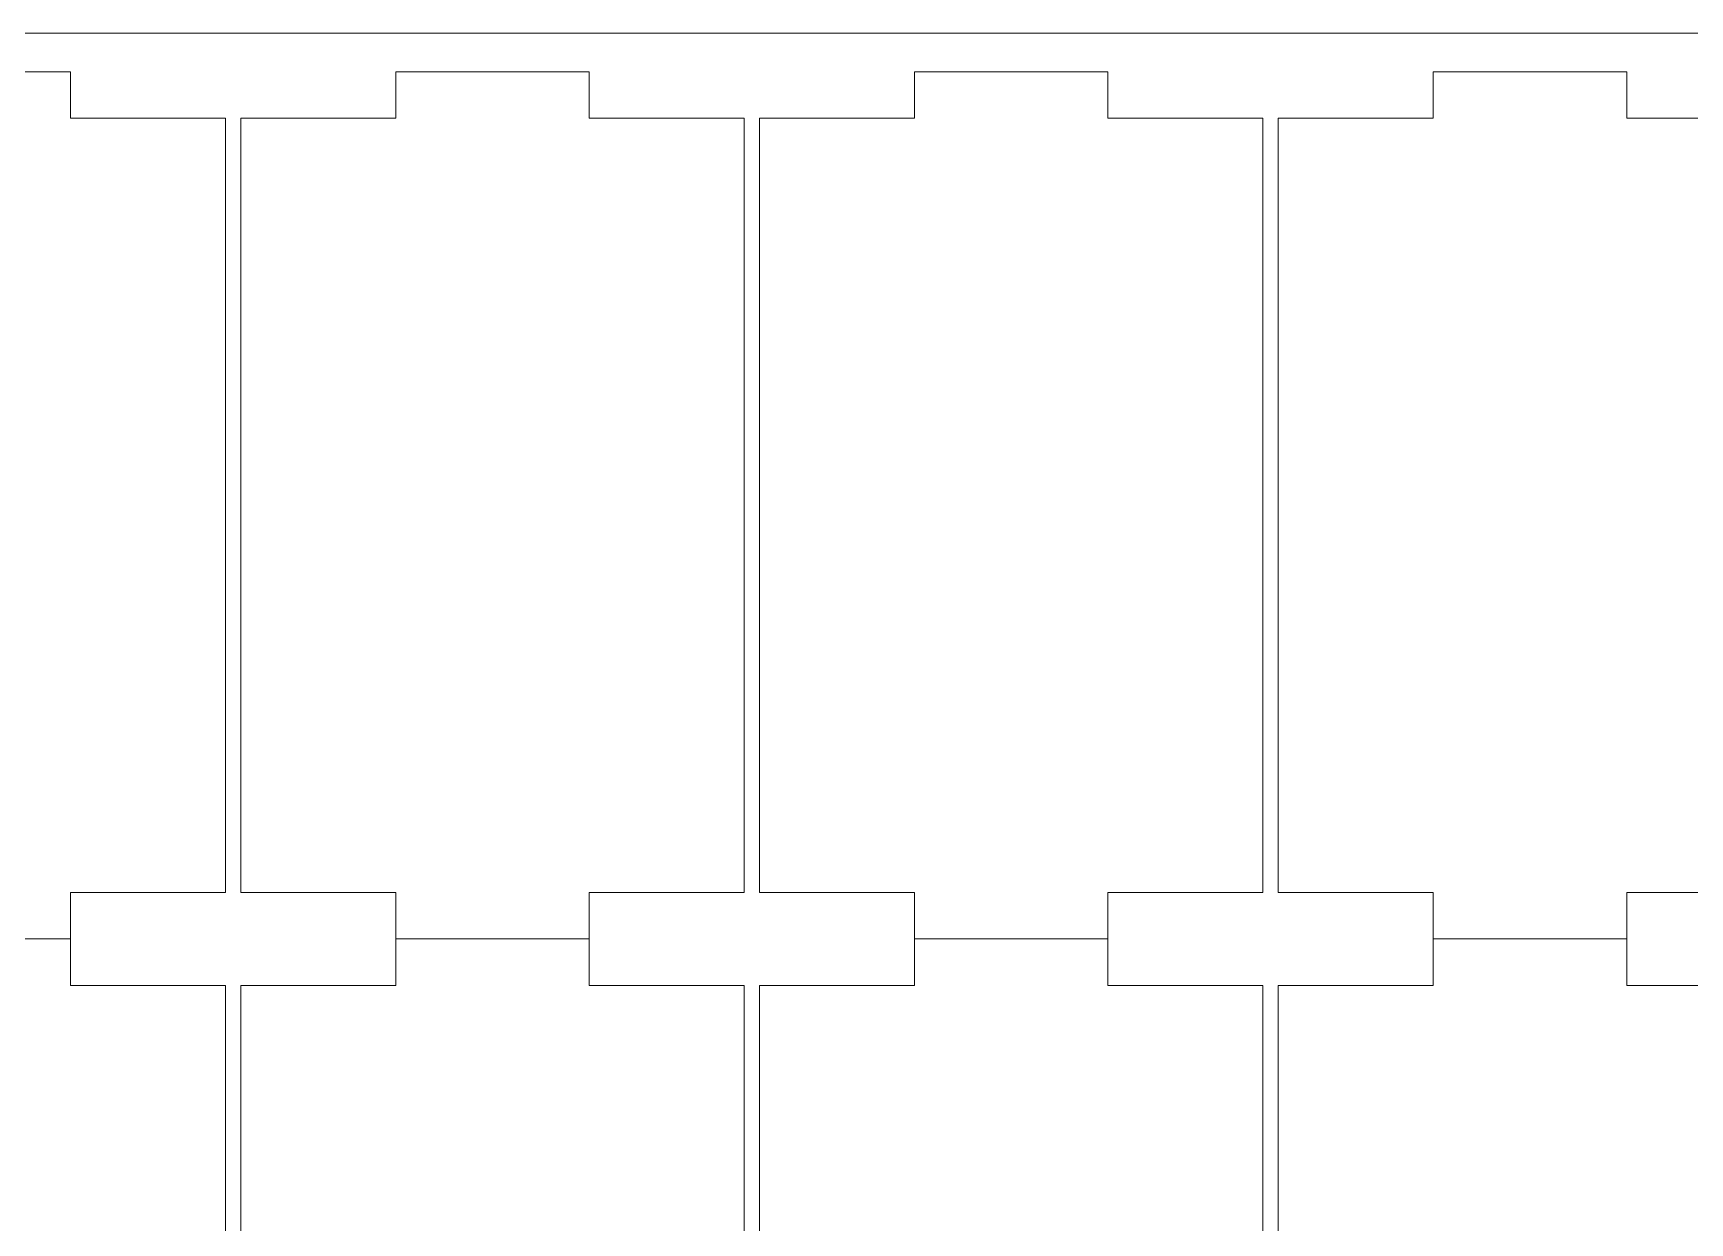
# Model space of a CAD drawing. Header units: millimetres. Extents: x -450 to 450, y -635 to 635.
# Drawn here: x 21.5 to 235.5, y 481.5 to 635.2 of the extents above; entities that cross this region are included whole.
import ezdxf

# ---------------------------------------------------------------- set-up
doc = ezdxf.new("R2010")
doc.units = ezdxf.units.MM
doc.header["$MEASUREMENT"] = 0
doc.layers.add('Camada 1', color=7, linetype='Continuous')

msp = doc.modelspace()

# ---------------------------------------------------------------- linework, layer by layer
at = {"layer": 'Camada 1', "color": 254, "lineweight": 20}
msp.add_lwpolyline([(-450, 35.1801), (450, 35.1801), (450, 635.1801), (-450, 635.1801), (-450, 35.1801)], close=True, dxfattribs=at)
at = {"layer": 'Camada 1', "color": 250, "lineweight": 20}
for points in [[(1.3334, 518.1801), (1.3334, 518.1801), (26.3334, 518.1801), (26.3334, 518.1801), (26.3334, 518.1801), (26.3334, 518.1801), (26.3334, 524.1801), (26.3334, 524.1801), (26.3334, 524.1801), (26.3334, 524.1801), (46.3334, 524.1801), (46.3334, 524.1801), (46.3334, 524.1801), (46.3334, 524.1801), (46.3334, 624.1801), (46.3334, 624.1801), (46.3334, 624.1801), (46.3334, 624.1801), (26.3334, 624.1801), (26.3334, 624.1801), (26.3334, 624.1801), (26.3334, 624.1801), (26.3334, 630.1801), (26.3334, 630.1801), (26.3334, 630.1801), (26.3334, 630.1801), (1.3334, 630.1801), (1.3334, 630.1801), (1.3334, 630.1801), (1.3334, 630.1801), (1.3334, 624.1801), (1.3334, 624.1801), (1.3334, 624.1801), (1.3334, 624.1801), (-18.6666, 624.1801), (-18.6666, 624.1801), (-18.6666, 624.1801), (-18.6666, 624.1801), (-18.6666, 524.1801), (-18.6666, 524.1801), (-18.6666, 524.1801), (-18.6666, 524.1801), (1.3334, 524.1801), (1.3334, 524.1801), (1.3334, 524.1801), (1.3334, 524.1801), (1.3334, 518.1801), (1.3334, 518.1801)], [(68.3334, 518.1801), (68.3334, 518.1801), (93.3334, 518.1801), (93.3334, 518.1801), (93.3334, 518.1801), (93.3334, 518.1801), (93.3334, 524.1801), (93.3334, 524.1801), (93.3334, 524.1801), (93.3334, 524.1801), (113.3334, 524.1801), (113.3334, 524.1801), (113.3334, 524.1801), (113.3334, 524.1801), (113.3334, 624.1801), (113.3334, 624.1801), (113.3334, 624.1801), (113.3334, 624.1801), (93.3334, 624.1801), (93.3334, 624.1801), (93.3334, 624.1801), (93.3334, 624.1801), (93.3334, 630.1801), (93.3334, 630.1801), (93.3334, 630.1801), (93.3334, 630.1801), (68.3334, 630.1801), (68.3334, 630.1801), (68.3334, 630.1801), (68.3334, 630.1801), (68.3334, 624.1801), (68.3334, 624.1801), (68.3334, 624.1801), (68.3334, 624.1801), (48.3334, 624.1801), (48.3334, 624.1801), (48.3334, 624.1801), (48.3334, 624.1801), (48.3334, 524.1801), (48.3334, 524.1801), (48.3334, 524.1801), (48.3334, 524.1801), (68.3334, 524.1801), (68.3334, 524.1801), (68.3334, 524.1801), (68.3334, 524.1801), (68.3334, 518.1801), (68.3334, 518.1801)], [(135.3334, 518.1801), (135.3334, 518.1801), (160.3334, 518.1801), (160.3334, 518.1801), (160.3334, 518.1801), (160.3334, 518.1801), (160.3334, 524.1801), (160.3334, 524.1801), (160.3334, 524.1801), (160.3334, 524.1801), (180.3334, 524.1801), (180.3334, 524.1801), (180.3334, 524.1801), (180.3334, 524.1801), (180.3334, 624.1801), (180.3334, 624.1801), (180.3334, 624.1801), (180.3334, 624.1801), (160.3334, 624.1801), (160.3334, 624.1801), (160.3334, 624.1801), (160.3334, 624.1801), (160.3334, 630.1801), (160.3334, 630.1801), (160.3334, 630.1801), (160.3334, 630.1801), (135.3334, 630.1801), (135.3334, 630.1801), (135.3334, 630.1801), (135.3334, 630.1801), (135.3334, 624.1801), (135.3334, 624.1801), (135.3334, 624.1801), (135.3334, 624.1801), (115.3334, 624.1801), (115.3334, 624.1801), (115.3334, 624.1801), (115.3334, 624.1801), (115.3334, 524.1801), (115.3334, 524.1801), (115.3334, 524.1801), (115.3334, 524.1801), (135.3334, 524.1801), (135.3334, 524.1801), (135.3334, 524.1801), (135.3334, 524.1801), (135.3334, 518.1801), (135.3334, 518.1801)], [(202.3334, 518.1801), (202.3334, 518.1801), (227.3334, 518.1801), (227.3334, 518.1801), (227.3334, 518.1801), (227.3334, 518.1801), (227.3334, 524.1801), (227.3334, 524.1801), (227.3334, 524.1801), (227.3334, 524.1801), (247.3334, 524.1801), (247.3334, 524.1801), (247.3334, 524.1801), (247.3334, 524.1801), (247.3334, 624.1801), (247.3334, 624.1801), (247.3334, 624.1801), (247.3334, 624.1801), (227.3334, 624.1801), (227.3334, 624.1801), (227.3334, 624.1801), (227.3334, 624.1801), (227.3334, 630.1801), (227.3334, 630.1801), (227.3334, 630.1801), (227.3334, 630.1801), (202.3334, 630.1801), (202.3334, 630.1801), (202.3334, 630.1801), (202.3334, 630.1801), (202.3334, 624.1801), (202.3334, 624.1801), (202.3334, 624.1801), (202.3334, 624.1801), (182.3334, 624.1801), (182.3334, 624.1801), (182.3334, 624.1801), (182.3334, 624.1801), (182.3334, 524.1801), (182.3334, 524.1801), (182.3334, 524.1801), (182.3334, 524.1801), (202.3334, 524.1801), (202.3334, 524.1801), (202.3334, 524.1801), (202.3334, 524.1801), (202.3334, 518.1801), (202.3334, 518.1801)], [(1.3334, 406.1801), (1.3334, 406.1801), (26.3334, 406.1801), (26.3334, 406.1801), (26.3334, 406.1801), (26.3334, 406.1801), (26.3334, 412.1801), (26.3334, 412.1801), (26.3334, 412.1801), (26.3334, 412.1801), (46.3334, 412.1801), (46.3334, 412.1801), (46.3334, 412.1801), (46.3334, 412.1801), (46.3334, 512.1801), (46.3334, 512.1801), (46.3334, 512.1801), (46.3334, 512.1801), (26.3334, 512.1801), (26.3334, 512.1801), (26.3334, 512.1801), (26.3334, 512.1801), (26.3334, 518.1801), (26.3334, 518.1801), (26.3334, 518.1801), (26.3334, 518.1801), (1.3334, 518.1801), (1.3334, 518.1801), (1.3334, 518.1801), (1.3334, 518.1801), (1.3334, 512.1801), (1.3334, 512.1801), (1.3334, 512.1801), (1.3334, 512.1801), (-18.6666, 512.1801), (-18.6666, 512.1801), (-18.6666, 512.1801), (-18.6666, 512.1801), (-18.6666, 412.1801), (-18.6666, 412.1801), (-18.6666, 412.1801), (-18.6666, 412.1801), (1.3334, 412.1801), (1.3334, 412.1801), (1.3334, 412.1801), (1.3334, 412.1801), (1.3334, 406.1801), (1.3334, 406.1801)], [(68.3334, 406.1801), (68.3334, 406.1801), (93.3334, 406.1801), (93.3334, 406.1801), (93.3334, 406.1801), (93.3334, 406.1801), (93.3334, 412.1801), (93.3334, 412.1801), (93.3334, 412.1801), (93.3334, 412.1801), (113.3334, 412.1801), (113.3334, 412.1801), (113.3334, 412.1801), (113.3334, 412.1801), (113.3334, 512.1801), (113.3334, 512.1801), (113.3334, 512.1801), (113.3334, 512.1801), (93.3334, 512.1801), (93.3334, 512.1801), (93.3334, 512.1801), (93.3334, 512.1801), (93.3334, 518.1801), (93.3334, 518.1801), (93.3334, 518.1801), (93.3334, 518.1801), (68.3334, 518.1801), (68.3334, 518.1801), (68.3334, 518.1801), (68.3334, 518.1801), (68.3334, 512.1801), (68.3334, 512.1801), (68.3334, 512.1801), (68.3334, 512.1801), (48.3334, 512.1801), (48.3334, 512.1801), (48.3334, 512.1801), (48.3334, 512.1801), (48.3334, 412.1801), (48.3334, 412.1801), (48.3334, 412.1801), (48.3334, 412.1801), (68.3334, 412.1801), (68.3334, 412.1801), (68.3334, 412.1801), (68.3334, 412.1801), (68.3334, 406.1801), (68.3334, 406.1801)], [(135.3334, 406.1801), (135.3334, 406.1801), (160.3334, 406.1801), (160.3334, 406.1801), (160.3334, 406.1801), (160.3334, 406.1801), (160.3334, 412.1801), (160.3334, 412.1801), (160.3334, 412.1801), (160.3334, 412.1801), (180.3334, 412.1801), (180.3334, 412.1801), (180.3334, 412.1801), (180.3334, 412.1801), (180.3334, 512.1801), (180.3334, 512.1801), (180.3334, 512.1801), (180.3334, 512.1801), (160.3334, 512.1801), (160.3334, 512.1801), (160.3334, 512.1801), (160.3334, 512.1801), (160.3334, 518.1801), (160.3334, 518.1801), (160.3334, 518.1801), (160.3334, 518.1801), (135.3334, 518.1801), (135.3334, 518.1801), (135.3334, 518.1801), (135.3334, 518.1801), (135.3334, 512.1801), (135.3334, 512.1801), (135.3334, 512.1801), (135.3334, 512.1801), (115.3334, 512.1801), (115.3334, 512.1801), (115.3334, 512.1801), (115.3334, 512.1801), (115.3334, 412.1801), (115.3334, 412.1801), (115.3334, 412.1801), (115.3334, 412.1801), (135.3334, 412.1801), (135.3334, 412.1801), (135.3334, 412.1801), (135.3334, 412.1801), (135.3334, 406.1801), (135.3334, 406.1801)], [(202.3334, 406.1801), (202.3334, 406.1801), (227.3334, 406.1801), (227.3334, 406.1801), (227.3334, 406.1801), (227.3334, 406.1801), (227.3334, 412.1801), (227.3334, 412.1801), (227.3334, 412.1801), (227.3334, 412.1801), (247.3334, 412.1801), (247.3334, 412.1801), (247.3334, 412.1801), (247.3334, 412.1801), (247.3334, 512.1801), (247.3334, 512.1801), (247.3334, 512.1801), (247.3334, 512.1801), (227.3334, 512.1801), (227.3334, 512.1801), (227.3334, 512.1801), (227.3334, 512.1801), (227.3334, 518.1801), (227.3334, 518.1801), (227.3334, 518.1801), (227.3334, 518.1801), (202.3334, 518.1801), (202.3334, 518.1801), (202.3334, 518.1801), (202.3334, 518.1801), (202.3334, 512.1801), (202.3334, 512.1801), (202.3334, 512.1801), (202.3334, 512.1801), (182.3334, 512.1801), (182.3334, 512.1801), (182.3334, 512.1801), (182.3334, 512.1801), (182.3334, 412.1801), (182.3334, 412.1801), (182.3334, 412.1801), (182.3334, 412.1801), (202.3334, 412.1801), (202.3334, 412.1801), (202.3334, 412.1801), (202.3334, 412.1801), (202.3334, 406.1801), (202.3334, 406.1801)]]:
    msp.add_open_spline(points, degree=3, knots=[0, 0, 0, 0, 0.07692308, 0.07692308, 0.07692308, 0.07692308, 0.15384615, 0.15384615, 0.15384615, 0.15384615, 0.23076923, 0.23076923, 0.23076923, 0.23076923, 0.30769231, 0.30769231, 0.30769231, 0.30769231, 0.38461538, 0.38461538, 0.38461538, 0.38461538, 0.46153846, 0.46153846, 0.46153846, 0.46153846, 0.53846154, 0.53846154, 0.53846154, 0.53846154, 0.61538462, 0.61538462, 0.61538462, 0.61538462, 0.69230769, 0.69230769, 0.69230769, 0.69230769, 0.76923077, 0.76923077, 0.76923077, 0.76923077, 0.84615385, 0.84615385, 0.84615385, 0.84615385, 1, 1, 1, 1], dxfattribs=at)

doc.saveas('drawing.dxf')
